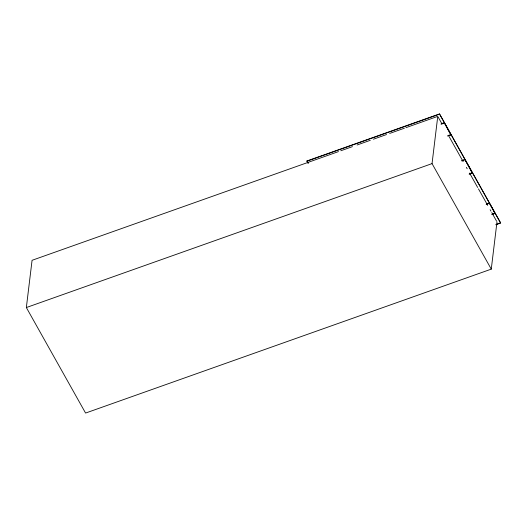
<?xml version="1.0" encoding="UTF-8"?>
<svg xmlns="http://www.w3.org/2000/svg" width="527" height="527" viewBox="0 0 527 527"><rect width="100%" height="100%" fill="white"/><g stroke="black" fill="none" stroke-linecap="round" stroke-linejoin="round"><path stroke-width="0.79" d="M496.987 221.893L491.269 269.132L85.578 413.069L26.35 307.544L32.068 260.305L338.472 151.598M308.117 163.33L306.958 160.959L439.505 113.931L500.65 222.881L495.966 224.779M491.269 269.132L432.048 163.607L437.759 116.368M500.617 223.132L439.505 113.931M447.739 136.137L450.842 135.037L444.235 122.672L441.139 123.773M450.842 135.037L450.901 134.543L447.798 135.643M469.182 174.233L472.284 173.139L464.867 159.424L461.764 160.524M472.284 173.139L472.33 172.731L469.234 173.831M491.895 214.535L494.998 213.435L489.352 203.053L486.25 204.153M494.998 213.435L491.928 214.272M306.925 161.209L439.472 114.181M340.798 150.768L352.431 146.644M357.089 144.991L370.277 140.314M373.379 139.214L386.568 134.537M389.67 133.43L404.407 128.206M405.955 127.653L436.988 116.645M441.079 124.267L444.175 123.166M26.35 307.544L432.048 163.607M461.718 160.926L464.814 159.826M486.217 204.417L489.319 203.317M495.999 224.528L499.873 223.152M438.161 117.086L441.791 123.549M449.044 136.473L463.141 161.598M466.369 167.336L467.172 168.772M469.59 173.08L477.646 187.441M478.457 188.877L487.719 205.385M490.136 209.693L490.947 211.129M491.75 212.565L496.586 221.175M306.958 160.959L308.163 163.106"/></g></svg>
